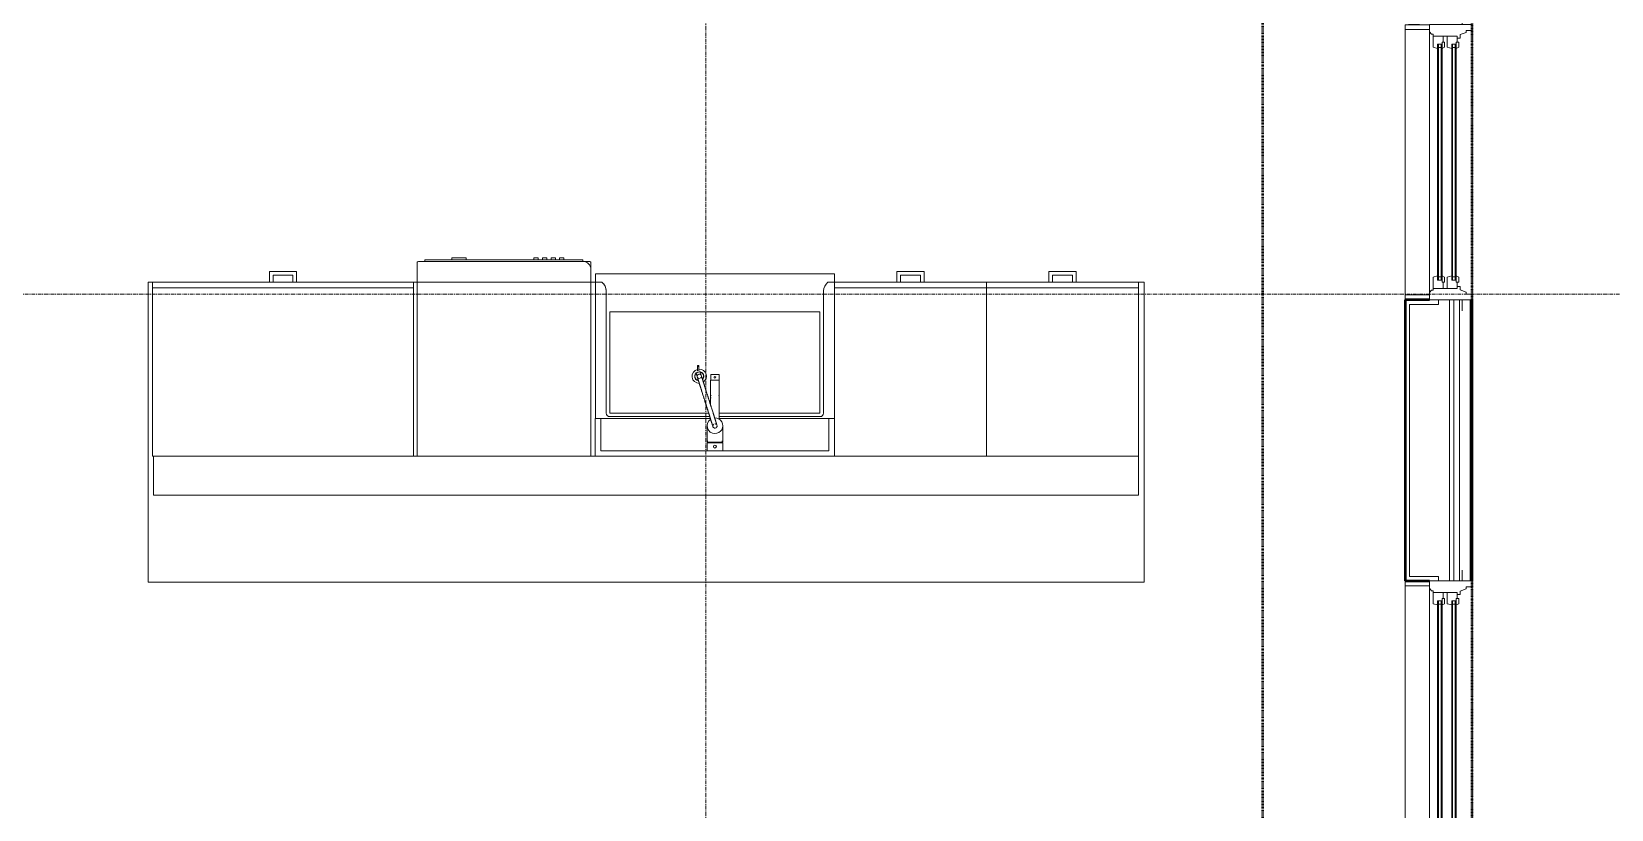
# Model space of a CAD drawing. Header units: inches. Extents: x -4218 to -1830, y 9767 to 12426.
# Drawn here: x -2266.4 to -2048.3, y 10096.1 to 10203.4 of the extents above; entities that cross this region are included whole.
import ezdxf

# ---------------------------------------------------------------- set-up
doc = ezdxf.new("R2010")
doc.units = ezdxf.units.IN
doc.header["$MEASUREMENT"] = 0
doc.linetypes.add('Dash 1_16_', pattern=[0.125, 0.0625, -0.0625])
doc.linetypes.add('Grid Line 1_2_', pattern=[0.875, 0.5, -0.125, 0.125, -0.125])
for name, color, linetype, lineweight in [('0-1', 7, 'Continuous', 5), ('0-2', 253, 'Continuous', 9), ('A-GLAZ-1', 151, 'Continuous', 9), ('A-GLAZ-2', 151, 'Continuous', 20), ('A-WALL', 113, 'Continuous', 13), ('A-WALL-3', 254, 'Continuous', 9), ('A-WALL-4', 253, 'Continuous', 9), ('A-WALL-5', 252, 'Continuous', 9), ('A-WALL-7', 90, 'Continuous', 9), ('A-WALL-8', 113, 'Continuous', 9), ('A-WALL-9', 113, 'Continuous', 50), ('C-PROP-LINE-1', 91, 'Dash 1_16_', 50), ('P-SANR-FIXT-1', 7, 'Continuous', 9), ('P-SANR-FIXT-3', 252, 'Continuous', 9), ('Q-CASE-1', 252, 'Continuous', 9), ('Q-CASE-2', 7, 'Continuous', 9), ('Q-CASE-3', 253, 'Continuous', 9), ('Q-CASE-5', 254, 'Continuous', 9), ('Q-SPCQ-1', 7, 'Continuous', 9), ('Q-SPCQ-2', 253, 'Continuous', 9), ('Q-SPCQ-3', 252, 'Continuous', 9), ('Q-SPCQ-4', 254, 'Continuous', 9), ('Q-SPCQ-5', 90, 'Continuous', 9), ('S-GRID-1', 1, 'Grid Line 1_2_', 9)]:
    doc.layers.add(name, color=color, linetype=linetype, lineweight=lineweight)

# ---------------------------------------------------------------- blocks, each defined once
blk = doc.blocks.new('Dishwasher_15404 - 34_ counter-V31-BACKGROUND - 3RD FLOOR')
at = {"layer": 'Q-SPCQ-1'}
for p, q in [((26.68, 0), (24, 0)), ((26.87, -22.93), (26.87, -0.2)), ((27.12, -1.09), (26.87, -1.09)), ((27.12, -1.09), (27.12, -22.91)), ((27.37, -4.82), (27.12, -4.82)), ((27.37, -4.82), (27.37, -5.81)), ((27.37, -5.81), (27.37, -6.79)), ((27.12, -6.79), (27.37, -6.79)), ((27.37, -16.15), (27.12, -16.15)), ((27.12, -16.74), (27.37, -16.74)), ((27.37, -17.33), (27.12, -17.33)), ((27.37, -16.15), (27.37, -16.74)), ((27.37, -17.33), (27.37, -17.92)), ((27.12, -17.92), (27.37, -17.92)), ((27.37, -18.51), (27.12, -18.51)), ((27.12, -19.1), (27.37, -19.1)), ((27.37, -18.51), (27.37, -19.1)), ((27.37, -19.69), (27.12, -19.69)), ((27.12, -20.28), (27.37, -20.28)), ((27.37, -19.69), (27.37, -20.28)), ((27.12, -22.91), (26.87, -22.91)), ((26.87, -23.8), (26.87, -22.93)), ((24, -24), (25.8, -24)), ((25.8, -24), (26.68, -24))]:
    blk.add_line(p, q, dxfattribs=at)
for centre, radius, start, end in [((26.68, -0.2), 0.197, 360, 90), ((26.68, -0.2), 0.197, 15, 90), ((25.8, -22.93), 1.07, 270, 0), ((26.68, -23.8), 0.197, 270, 0)]:
    blk.add_arc(centre, radius, start, end, dxfattribs=at)
at = {"layer": 'Q-SPCQ-2'}
blk.add_line((0, 0), (0, -24), dxfattribs=at)
at = {"layer": 'Q-SPCQ-3'}
for p, q in [((24, 0), (0, 0)), ((0, -24), (24, -24))]:
    blk.add_line(p, q, dxfattribs=at)
at = {"layer": 'Q-SPCQ-4'}
blk.add_line((0, 0), (0, -24), dxfattribs=at)
blk.add_line((0, 0), (0, -24), dxfattribs=at)
at = {"layer": 'Q-SPCQ-5'}
blk.add_line((0, 0), (0, -24), dxfattribs=at)
blk = doc.blocks.new('Vanity Cabinet-Double Door - 33_-V32-BACKGROUND - 3RD FLOOR')
at = {"layer": 'Q-CASE-1'}
for p, q in [((-15.76, -5.17), (-15.76, 0)), ((-15.76, 0), (-15.76, -5.17)), ((-15.01, -0.75), (-15.01, -5.2)), ((-0.34, -0.75), (-15.01, -0.75)), ((16.49, -0.75), (1.82, -0.75)), ((16.49, -5.16), (16.49, -0.75)), ((17.24, 0), (17.24, -5.2)), ((17.24, -5.2), (17.24, 0))]:
    blk.add_line(p, q, dxfattribs=at)
at = {"layer": 'Q-CASE-3'}
for p, q in [((-15.76, 0), (17.24, 0)), ((17.24, 0), (-15.76, 0))]:
    blk.add_line(p, q, dxfattribs=at)
at = {"layer": 'Q-CASE-5'}
blk.add_line((17.24, 0), (-15.76, 0), dxfattribs=at)
blk = doc.blocks.new('Base Cabinet 3 Drawer 230 - Base Cabinet 3 Drawer 230 21_-V33-BACKGROUND - 3RD FLOOR')
at = {"layer": 'Q-CASE-1'}
for p, q in [((-9.76, -23.25), (-9.76, 0)), ((-9.76, 0), (11.24, 0)), ((11.24, 0), (11.24, -23.25)), ((-9.76, -23.25), (-9.76, -24)), ((11.24, -23.25), (-9.76, -23.25)), ((11.24, -24), (11.24, -23.25)), ((-9.76, -24), (11.24, -24)), ((-1.14, -24), (-0.64, -24)), ((2.61, -24), (2.11, -24))]:
    blk.add_line(p, q, dxfattribs=at)
at = {"layer": 'Q-CASE-2'}
for p, q in [((-1.14, -24), (-1.14, -25.5)), ((-1.14, -25.5), (2.61, -25.5)), ((-0.64, -25), (-0.64, -24)), ((2.11, -25), (-0.64, -25)), ((2.11, -24), (2.11, -25)), ((2.61, -25.5), (2.61, -24))]:
    blk.add_line(p, q, dxfattribs=at)
at = {"layer": 'Q-CASE-3'}
for p, q in [((-1.14, -24), (-0.64, -24)), ((2.61, -24), (2.11, -24))]:
    blk.add_line(p, q, dxfattribs=at)
at = {"layer": 'Q-CASE-5'}
for p, q in [((-1.14, -24), (-0.64, -24)), ((2.61, -24), (2.11, -24))]:
    blk.add_line(p, q, dxfattribs=at)
blk = doc.blocks.new('Base Cabinet 3 Drawer 230 - Base Cabinet 3 Drawer 230 36_-2567957-BACKGROUND - 3RD FLOOR')
at = {"layer": 'Q-CASE-1'}
for p, q in [((-17.26, -23.25), (-17.26, 0)), ((-17.26, 0), (18.74, 0)), ((18.74, 0), (18.74, -23.25)), ((-17.26, -23.25), (-17.26, -24)), ((18.74, -23.25), (-17.26, -23.25)), ((18.74, -24), (18.74, -23.25)), ((-17.26, -24), (18.74, -24)), ((-1.14, -24), (-0.64, -24)), ((2.61, -24), (2.11, -24))]:
    blk.add_line(p, q, dxfattribs=at)
at = {"layer": 'Q-CASE-2'}
for p, q in [((-1.14, -24), (-1.14, -25.5)), ((-1.14, -25.5), (2.61, -25.5)), ((-0.64, -25), (-0.64, -24)), ((2.11, -25), (-0.64, -25)), ((2.11, -24), (2.11, -25)), ((2.61, -25.5), (2.61, -24))]:
    blk.add_line(p, q, dxfattribs=at)
at = {"layer": 'Q-CASE-3'}
for p, q in [((-1.14, -24), (-0.64, -24)), ((2.61, -24), (2.11, -24))]:
    blk.add_line(p, q, dxfattribs=at)
at = {"layer": 'Q-CASE-5'}
for p, q in [((-1.14, -24), (-0.64, -24)), ((2.61, -24), (2.11, -24))]:
    blk.add_line(p, q, dxfattribs=at)
blk = doc.blocks.new('kitchen_faucet_14143 - kitchen_faucet_14143-V42-BACKGROUND - 3RD FLOOR')
at = {"layer": 'P-SANR-FIXT-1'}
for p, q in [((-6.3, 0.57), (-7.09, 0.57)), ((-7.09, -0.57), (-7.09, 0.57)), ((-0.9, 0.59), (-6.3, 0.59)), ((-6.3, 0.51), (-6.3, 0.59)), ((-6.3, 0.42), (-6.3, 0.5)), ((-6.3, 0.3), (-6.3, 0.4)), ((-6.3, 0.29), (-6.3, 0.15)), ((-6.3, -0.15), (-6.3, 0.29)), ((-6.3, 0.15), (-6.3, -0.15)), ((-3.97, 0.59), (-4.89, 0.59)), ((2.26, 1.08), (0, 1.08)), ((2.34, 1.02), (2.1, 1.02)), ((2.26, 1.08), (2.26, -1.08)), ((3.44, 1.08), (2.34, 1.08)), ((2.34, -1.08), (2.34, 1.08)), ((3.44, 1.08), (3.44, -1.08)), ((-7.41, -2.04), (-6.99, -1.91)), ((-7.09, -0.57), (-6.3, -0.57)), ((-6.3, -0.15), (-6.3, -0.29)), ((-6.3, -0.29), (-6.3, -0.15)), ((-6.3, -0.4), (-6.3, -0.3)), ((-6.3, -0.5), (-6.3, -0.42)), ((-6.3, -0.59), (-6.3, -0.57)), ((-6.3, -0.59), (-2.83, -0.59)), ((-4.89, -0.59), (-3.97, -0.59)), ((-0.94, -0.59), (-0.9, -0.59)), ((0, -1.08), (2.26, -1.08)), ((2.1, -1.02), (2.34, -1.02)), ((2.34, -1.08), (3.44, -1.08)), ((-7.58, -2.2), (-8.24, -2.2)), ((-8.24, -2.4), (-7.58, -2.4)), ((-6.81, -2.46), (-7.23, -2.59))]:
    blk.add_line(p, q, dxfattribs=at)
at = {"layer": 'P-SANR-FIXT-1', "flags": 128}
for points in [[(-0.06, 0.29), (-0.07, 0.29), (-0.07, 0.29), (-0.07, 0.29), (-0.07, 0.29), (-0.07, 0.29), (-0.08, 0.28), (-0.08, 0.28), (-0.09, 0.28), (-0.1, 0.28), (-0.1, 0.28), (-0.11, 0.27), (-0.26, 0.23), (-0.28, 0.22), (-0.3, 0.22), (-0.46, 0.16), (-0.49, 0.16), (-0.51, 0.15), (-0.54, 0.14), (-0.57, 0.13), (-0.6, 0.12), (-0.63, 0.11), (-0.66, 0.1), (-0.69, 0.09), (-0.72, 0.08), (-0.75, 0.07), (-0.78, 0.06), (-0.82, 0.05), (-0.85, 0.04), (-0.89, 0.03), (-0.92, 0.02), (-0.96, 0.01), (-1, 0), (-1.04, -0.02), (-1.07, -0.03), (-1.11, -0.04), (-1.15, -0.05), (-1.2, -0.07), (-1.24, -0.08), (-1.28, -0.09), (-1.32, -0.11), (-1.37, -0.12), (-1.41, -0.14), (-1.46, -0.15), (-1.5, -0.16), (-1.55, -0.18), (-1.6, -0.19), (-1.65, -0.21), (-1.69, -0.23), (-1.74, -0.24), (-1.79, -0.26), (-2.49, -0.48), (-2.55, -0.5), (-2.61, -0.51), (-2.67, -0.53), (-2.72, -0.55), (-2.78, -0.57), (-2.84, -0.59), (-2.9, -0.61), (-2.96, -0.62), (-3.02, -0.64), (-3.08, -0.66), (-3.14, -0.68), (-3.19, -0.7), (-3.25, -0.72), (-3.31, -0.74), (-3.37, -0.76), (-3.43, -0.77), (-3.49, -0.79), (-3.55, -0.81), (-3.61, -0.83), (-3.67, -0.85), (-3.73, -0.87), (-3.79, -0.89), (-3.85, -0.91), (-3.91, -0.92), (-3.97, -0.94), (-4.03, -0.96), (-4.09, -0.98), (-4.15, -1), (-4.21, -1.02), (-4.26, -1.04), (-4.32, -1.05), (-4.94, -1.25), (-4.99, -1.27), (-5.04, -1.28), (-5.09, -1.3), (-5.15, -1.31), (-5.2, -1.33), (-5.44, -1.41), (-5.48, -1.42), (-5.53, -1.43), (-5.57, -1.45), (-5.62, -1.46), (-5.66, -1.48), (-5.7, -1.49), (-5.75, -1.5), (-5.79, -1.52), (-5.83, -1.53), (-5.87, -1.54), (-5.91, -1.56), (-5.95, -1.57), (-5.99, -1.58), (-6.02, -1.59), (-6.06, -1.6), (-6.1, -1.61), (-6.13, -1.63), (-6.17, -1.64), (-6.2, -1.65), (-6.23, -1.66), (-6.26, -1.67), (-6.3, -1.68), (-6.33, -1.69), (-6.36, -1.7), (-6.38, -1.71), (-6.41, -1.71), (-6.44, -1.72), (-6.47, -1.73), (-6.49, -1.74), (-6.52, -1.75), (-6.54, -1.76), (-6.57, -1.76), (-6.59, -1.77), (-6.61, -1.78), (-6.63, -1.78), (-6.65, -1.79), (-6.67, -1.8), (-6.69, -1.8), (-6.71, -1.81), (-6.73, -1.81), (-6.74, -1.82), (-6.76, -1.82), (-6.77, -1.83), (-6.79, -1.83), (-6.8, -1.84), (-6.81, -1.84), (-6.83, -1.84), (-6.84, -1.85), (-6.85, -1.85), (-6.86, -1.85), (-6.87, -1.86), (-6.87, -1.86), (-6.88, -1.86), (-6.89, -1.86), (-6.89, -1.87), (-6.9, -1.87), (-6.9, -1.87), (-6.9, -1.87), (-6.91, -1.87), (-6.91, -1.87), (-6.91, -1.87)], [(0.27, 0.18), (0.21, 0.23), (0.15, 0.28), (0.08, 0.3), (0, 0.3), (-0.08, 0.28), (-0.15, 0.25), (-0.2, 0.2), (-0.24, 0.13), (-0.27, 0.06), (-0.27, -0.02)], [(-0.22, -0.16), (-0.17, -0.22), (-0.1, -0.26), (-0.03, -0.28), (0.05, -0.29), (0.13, -0.27), (0.19, -0.23), (0.25, -0.18), (0.29, -0.12), (0.31, -0.04), (0.32, 0.03), (0.3, 0.11), (0.27, 0.18)], [(-6.58, -1.98), (-6.61, -1.94), (-6.67, -1.9), (-6.74, -1.87), (-6.82, -1.86), (-6.9, -1.87), (-6.97, -1.9), (-7.03, -1.94), (-7.08, -2), (-7.1, -2.08), (-7.11, -2.15)], [(-7.11, -2.15), (-7.1, -2.23), (-7.08, -2.3), (-7.03, -2.36), (-6.97, -2.41), (-6.9, -2.44), (-6.82, -2.45), (-6.74, -2.44), (-6.67, -2.41), (-6.61, -2.36), (-6.56, -2.3), (-6.53, -2.23), (-6.52, -2.15)], [(0.11, -0.27), (0.11, -0.27), (0.11, -0.27), (0.11, -0.28), (0.11, -0.28), (0.1, -0.28), (0.1, -0.28), (0.09, -0.28), (0.09, -0.28), (0.08, -0.28), (0.07, -0.29), (0.06, -0.29), (-0.08, -0.34), (-0.1, -0.34), (-0.12, -0.35), (-0.14, -0.35), (-0.16, -0.36), (-0.18, -0.37), (-0.2, -0.37), (-0.23, -0.38), (-0.25, -0.39), (-0.27, -0.4), (-0.3, -0.4), (-0.32, -0.41), (-0.35, -0.42), (-0.38, -0.43), (-0.41, -0.44), (-0.44, -0.45), (-0.46, -0.46), (-0.5, -0.47), (-0.53, -0.48), (-0.56, -0.49), (-0.59, -0.5), (-0.62, -0.51), (-0.66, -0.52), (-0.69, -0.53), (-0.73, -0.54), (-0.77, -0.55), (-0.8, -0.56), (-0.84, -0.58), (-0.88, -0.59), (-0.92, -0.6), (-0.96, -0.61), (-1, -0.63), (-1.04, -0.64), (-1.08, -0.65), (-1.13, -0.67), (-1.17, -0.68), (-1.22, -0.69), (-1.26, -0.71), (-1.31, -0.72), (-1.35, -0.74), (-1.4, -0.75), (-1.45, -0.77), (-1.5, -0.78), (-1.54, -0.8), (-1.59, -0.81), (-1.64, -0.83), (-1.69, -0.84), (-1.75, -0.86), (-1.8, -0.88), (-1.85, -0.89), (-1.9, -0.91), (-1.96, -0.93), (-2.01, -0.94), (-2.06, -0.96), (-2.12, -0.98), (-2.18, -1), (-2.23, -1.01), (-2.29, -1.03), (-2.34, -1.05), (-2.4, -1.07), (-2.46, -1.09), (-2.52, -1.1), (-2.57, -1.12), (-2.63, -1.14), (-2.69, -1.16), (-2.75, -1.18), (-2.81, -1.2), (-2.87, -1.21), (-2.93, -1.23), (-2.99, -1.25), (-3.05, -1.27), (-3.1, -1.29), (-3.16, -1.31), (-3.22, -1.33), (-3.28, -1.35), (-3.34, -1.37), (-3.4, -1.38), (-3.46, -1.4), (-3.52, -1.42), (-3.58, -1.44), (-3.64, -1.46), (-3.7, -1.48), (-3.76, -1.5), (-3.82, -1.52), (-3.88, -1.53), (-3.94, -1.55), (-4, -1.57), (-4.05, -1.59), (-4.11, -1.61), (-4.74, -1.8), (-4.79, -1.82), (-4.84, -1.84), (-4.89, -1.85), (-4.94, -1.87), (-4.99, -1.89), (-5.22, -1.96), (-5.27, -1.97), (-5.32, -1.99), (-5.36, -2), (-5.41, -2.02), (-5.45, -2.03), (-5.49, -2.04), (-5.54, -2.06), (-5.58, -2.07), (-5.62, -2.08), (-5.66, -2.1), (-5.7, -2.11), (-5.74, -2.12), (-5.78, -2.13), (-5.82, -2.15), (-5.85, -2.16), (-5.89, -2.17), (-5.93, -2.18), (-5.96, -2.19), (-6, -2.2), (-6.03, -2.21), (-6.06, -2.22), (-6.09, -2.23), (-6.13, -2.24), (-6.16, -2.25), (-6.19, -2.26), (-6.21, -2.27), (-6.24, -2.28), (-6.27, -2.29), (-6.3, -2.3), (-6.32, -2.3), (-6.35, -2.31), (-6.37, -2.32), (-6.39, -2.33), (-6.42, -2.33), (-6.44, -2.34), (-6.46, -2.35), (-6.48, -2.35), (-6.5, -2.36), (-6.52, -2.37), (-6.54, -2.37), (-6.55, -2.38), (-6.57, -2.38), (-6.59, -2.39), (-6.6, -2.39), (-6.61, -2.4), (-6.63, -2.4), (-6.64, -2.41), (-6.65, -2.41), (-6.66, -2.41), (-6.67, -2.42), (-6.68, -2.42), (-6.69, -2.42), (-6.7, -2.42), (-6.7, -2.43), (-6.71, -2.43), (-6.72, -2.43), (-6.72, -2.43), (-6.72, -2.43), (-6.73, -2.43), (-6.73, -2.43), (-6.73, -2.43), (-6.73, -2.43)]]:
    blk.add_lwpolyline(points, dxfattribs=at)
at = {"layer": 'P-SANR-FIXT-1'}
for centre, radius, start, end in [((-6.69, 0), 0.118, 0, 180), ((0, 0), 1.08, 360, 180), ((2.88, 0), 0.197, 0, 180), ((-6.83, -2.16), 0.984, 34.6289, 180), ((-6.83, -2.16), 0.984, 180, 183.6246), ((-6.83, -2.16), 0.984, 195, 360), ((-6.83, -2.16), 0.63, 45, 180), ((-6.83, -2.16), 0.63, 180, 349.6916), ((-6.83, -2.16), 0.591, 168.6397, 180), ((-6.83, -2.16), 0.591, 180, 227.1165), ((-6.83, -2.16), 0.591, 47.2269, 168.6397), ((-6.69, 0), 0.118, 180, 360), ((0, 0), 1.08, 180, 182.3811), ((0, 0), 1.08, 212.5288, 360), ((2.88, 0), 0.197, 180, 0), ((-6.83, -2.16), 0.591, 227.1165, 345.2352)]:
    blk.add_arc(centre, radius, start, end, dxfattribs=at)
for centre, major_axis, ratio, start_param, end_param in [((-3.97, 0), (0, 0.591), 0.906308, 6.021386, 6.758769), ((-3.97, 0), (0, 0.591), 0.906308, 2.666009, 3.403392), ((-8.24, -2.3), (0, 0.0984), 0.984808, 4.712389, 7.853982), ((-8.24, -2.3), (0, 0.0984), 0.984808, 1.570796, 4.712389)]:
    blk.add_ellipse(centre, major_axis=major_axis, ratio=ratio, start_param=start_param, end_param=end_param, dxfattribs=at)
blk = doc.blocks.new('Stainless Steel Farmhous Kitchen Sink - Stainless Steel Farmhous Kitchen Sink-2443921-BACKGROUND - 3RD FLOOR')
at = {"layer": 'P-SANR-FIXT-1'}
for p, q in [((-31, -16.96), (-31, -3)), ((-31, -3), (-17.08, -3)), ((-15.65, -3), (-2, -3)), ((-2, -3), (-2, -16.96)), ((-2, -16.96), (-31, -16.96)), ((-33, -21.04), (-33, -22.2)), ((0, -22.2), (0, -21.04)), ((-33, -22.2), (0, -22.2))]:
    blk.add_line(p, q, dxfattribs=at)
at = {"layer": 'P-SANR-FIXT-3'}
for p, q in [((-17.09, -2.25), (-33, -2.25)), ((-33, -2.25), (-33, -21.04)), ((0, -2.25), (-15.89, -2.25)), ((0, -21.04), (0, -2.25))]:
    blk.add_line(p, q, dxfattribs=at)
blk = doc.blocks.new('CTR - 1st Phase - Unit Layouts_rvt-1-BACKGROUND - 3RD FLOOR')
at = {"layer": 'A-WALL-3'}
blk.add_line((-2155.58, 10144.82), (-2188.58, 10144.82), dxfattribs=at)
at = {"layer": 'A-WALL-4'}
for p, q in [((-2213.21, 10144.82), (-2249.58, 10144.82)), ((-2249.58, 10139.45), (-2249.58, 10144.82)), ((-2188.58, 10144.82), (-2189.21, 10144.82)), ((-2113.58, 10144.82), (-2155.58, 10144.82)), ((-2113.58, 10144.82), (-2113.58, 10139.45)), ((-2249.58, 10139.45), (-2113.58, 10139.45))]:
    blk.add_line(p, q, dxfattribs=at)
at = {"layer": 'A-WALL-5'}
for p, q in [((-2249.58, 10144.82), (-2113.58, 10144.82)), ((-2249.58, 10144.82), (-2249.58, 10139.45)), ((-2113.58, 10144.82), (-2113.58, 10139.45)), ((-2113.58, 10139.45), (-2249.58, 10139.45))]:
    blk.add_line(p, q, dxfattribs=at)
at = {"layer": 'A-WALL-7'}
blk.add_line((-2189.21, 10144.82), (-2213.21, 10144.82), dxfattribs=at)
at = {"layer": 'A-WALL-8'}
for p, q in [((-2187.68, 10168.82), (-2250.33, 10168.82)), ((-2250.33, 10168.82), (-2250.33, 10127.45)), ((-2250.33, 10127.45), (-2250.33, 10168.82)), ((-2250.33, 10168.82), (-2187.68, 10168.82)), ((-2112.8, 10168.82), (-2156.49, 10168.82)), ((-2156.49, 10168.82), (-2112.8, 10168.82)), ((-2112.8, 10127.45), (-2112.8, 10168.82)), ((-2112.8, 10168.82), (-2112.8, 10127.45)), ((-2187.08, 10150.78), (-2187.08, 10167.63)), ((-2187.08, 10167.63), (-2187.08, 10150.78)), ((-2157.08, 10167.63), (-2157.08, 10150.78)), ((-2157.08, 10150.78), (-2157.08, 10167.63)), ((-2172.78, 10150.28), (-2186.58, 10150.28)), ((-2186.58, 10150.28), (-2172.78, 10150.28)), ((-2157.58, 10150.28), (-2171.5, 10150.28)), ((-2171.5, 10150.28), (-2157.58, 10150.28)), ((-2250.33, 10127.45), (-2112.8, 10127.45)), ((-2112.8, 10127.45), (-2250.33, 10127.45))]:
    blk.add_line(p, q, dxfattribs=at)
for centre, radius, start, end in [((-2188.58, 10167.63), 1.5, 0, 52.7802), ((-2188.58, 10167.63), 1.5, 26.3901, 52.7802), ((-2155.58, 10167.63), 1.5, 127.2198, 180), ((-2155.58, 10167.63), 1.5, 127.2198, 180), ((-2188.58, 10167.63), 1.5, 13.1951, 26.3901), ((-2188.58, 10167.63), 1.5, 0, 13.1951), ((-2186.58, 10150.78), 0.5, 180, 270), ((-2186.58, 10150.78), 0.5, 180, 270), ((-2157.58, 10150.78), 0.5, 270, 0), ((-2157.58, 10150.78), 0.5, 270, 0)]:
    blk.add_arc(centre, radius, start, end, dxfattribs=at)
at = {"layer": '0-2'}
for name, p, rotation in [('Dishwasher_15404 - 34_ counter-V31-BACKGROUND - 3RD FLOOR', (-2213.21, 10144.82), 90.00000000013462), ('Base Cabinet 3 Drawer 230 - Base Cabinet 3 Drawer 230 36_-2567957-BACKGROUND - 3RD FLOOR', (-2230.97, 10144.82), 180), ('Stainless Steel Farmhous Kitchen Sink - Stainless Steel Farmhous Kitchen Sink-2443921-BACKGROUND - 3RD FLOOR', (-2188.58, 10147.78), 180), ('Base Cabinet 3 Drawer 230 - Base Cabinet 3 Drawer 230 21_-V33-BACKGROUND - 3RD FLOOR', (-2144.35, 10144.82), 180), ('Base Cabinet 3 Drawer 230 - Base Cabinet 3 Drawer 230 21_-V33-BACKGROUND - 3RD FLOOR', (-2123.35, 10144.82), 180), ('kitchen_faucet_14143 - kitchen_faucet_14143-V42-BACKGROUND - 3RD FLOOR', (-2172.08, 10149.02), 269.999999999997), ('Vanity Cabinet-Double Door - 33_-V32-BACKGROUND - 3RD FLOOR', (-2171.35, 10144.82), 180)]:
    blk.add_blockref(name, p, dxfattribs=dict(at, rotation=rotation))
blk = doc.blocks.new('Window-Double_Hung-Andersen-400_Series-Tilt_Wash - DOUBLE HUNG - COTTAGE - 3RD FLOOR-2888628-BACKGROUND - 3RD FLOOR')
at = {"layer": 'A-GLAZ-1'}
for p, q in [((-16.29, 2.31), (-15.7, 2.31)), ((-15.82, 2.31), (-15.82, 1.94)), ((-15.7, 2.44), (15.7, 2.44)), ((-15.7, 2.31), (15.7, 2.31)), ((16.29, 2.31), (15.7, 2.31)), ((15.82, 2.31), (15.82, 1.94)), ((-16.29, 1.94), (-15.7, 1.94)), ((-16.29, 0.37), (-15.7, 0.37)), ((-15.82, 0.37), (-15.82, 0)), ((-15.7, 1.94), (15.7, 1.94)), ((-15.7, 1.81), (15.7, 1.81)), ((-15.7, 0.5), (15.7, 0.5)), ((-15.7, 0.37), (15.7, 0.37)), ((16.29, 1.94), (15.7, 1.94)), ((16.29, 0.37), (15.7, 0.37)), ((15.82, 0.37), (15.82, 0)), ((18.95, -1.25), (-18.95, -1.25)), ((-18.95, -1.25), (-18.95, -4.63)), ((-18.32, -1.25), (-18.32, -4.63)), ((-16.29, 0), (-15.7, 0)), ((-15.7, 0), (15.7, 0)), ((-15.7, -0.13), (15.7, -0.13)), ((16.29, 0), (15.7, 0)), ((18.32, -1.25), (18.32, -4.63)), ((18.95, -4.63), (18.95, -1.25)), ((-19.01, -4.13), (-19.01, -2.63)), ((-19.01, -2.63), (-18.95, -2.63)), ((-18.95, -4.13), (-19.01, -4.13)), ((18.95, -2.63), (19.01, -2.63)), ((19.01, -4.13), (18.95, -4.13)), ((19.01, -2.63), (19.01, -4.13)), ((-18.95, -4.63), (18.95, -4.63))]:
    blk.add_line(p, q, dxfattribs=at)
at = {"layer": 'A-GLAZ-2'}
for p, q in [((19.01, 4.62), (-19.01, 4.62)), ((-19.01, 4.62), (-19.01, -1.25)), ((-18.2, 4.62), (-18.2, 3.81)), ((18.2, 4.62), (18.2, 3.81)), ((19.01, -1.25), (19.01, 4.62)), ((-19.01, 3.25), (-20.51, 3.25)), ((-18.2, 3.81), (-17.92, 3.81)), ((-17.92, 3.81), (-17.61, 3)), ((-17.61, 3), (-17.14, 3)), ((-17.42, 2.56), (-16.57, 2.56)), ((-17.42, 2.56), (-17.42, -0.75)), ((-17.14, 3), (-17.14, 2.56)), ((-15.86, 2.78), (-16.57, 2.78)), ((-16.57, 2.44), (-16.57, 2.78)), ((-15.7, 2.44), (-16.57, 2.44)), ((-16.29, 2.44), (-16.29, 1.81)), ((-15.86, 2.78), (-15.7, 2.44)), ((15.86, 2.78), (15.7, 2.44)), ((15.7, 2.44), (16.57, 2.44)), ((15.86, 2.78), (16.57, 2.78)), ((16.29, 2.44), (16.29, 1.81)), ((16.57, 2.44), (16.57, 2.78)), ((17.42, 2.56), (16.57, 2.56)), ((17.14, 3), (17.14, 2.56)), ((17.61, 3), (17.14, 3)), ((17.42, 2.56), (17.42, -0.75)), ((17.92, 3.81), (17.61, 3)), ((18.2, 3.81), (17.92, 3.81)), ((19.01, 3.25), (20.51, 3.25)), ((-17.42, 1.19), (-15.86, 1.19)), ((-17.42, 0.62), (-16.57, 0.62)), ((-15.86, 0.84), (-16.57, 0.84)), ((-16.57, 0.5), (-16.57, 0.84)), ((-15.7, 0.5), (-16.57, 0.5)), ((-15.7, 1.81), (-16.29, 1.81)), ((-16.29, 0.5), (-16.29, -0.13)), ((-15.86, 1.19), (-15.7, 1.81)), ((-15.86, 0.84), (-15.7, 0.5)), ((15.7, 1.81), (16.29, 1.81)), ((15.86, 1.19), (15.7, 1.81)), ((15.86, 0.84), (15.7, 0.5)), ((15.7, 0.5), (16.57, 0.5)), ((17.42, 1.19), (15.86, 1.19)), ((15.86, 0.84), (16.57, 0.84)), ((16.29, 0.5), (16.29, -0.13)), ((16.57, 0.5), (16.57, 0.84)), ((17.42, 0.62), (16.57, 0.62)), ((-19.01, -1.25), (19.01, -1.25)), ((-17.67, -0.97), (-18, -1.25)), ((-17.67, -0.97), (-17.67, -0.75)), ((-17.67, -0.75), (-15.86, -0.75)), ((-15.7, -0.13), (-16.29, -0.13)), ((-15.86, -0.75), (-15.7, -0.13)), ((15.7, -0.13), (16.29, -0.13)), ((15.86, -0.75), (15.7, -0.13)), ((17.67, -0.75), (15.86, -0.75)), ((17.67, -0.97), (17.67, -0.75)), ((17.67, -0.97), (18, -1.25))]:
    blk.add_line(p, q, dxfattribs=at)
blk = doc.blocks.new('Family - ___-2835860-BACKGROUND - 3RD FLOOR')
at = {"layer": 'C-PROP-LINE-1'}
blk.add_line((-2067.55, 9980.19), (-2067.55, 10851.39), dxfattribs=at)
blk = doc.blocks.new('Family - ___-2835903-BACKGROUND - 3RD FLOOR')
at = {"layer": 'C-PROP-LINE-1'}
blk.add_line((-2096.45, 10009.09), (-2096.45, 10822.49), dxfattribs=at)
blk = doc.blocks.new('Family - ___-2835932-BACKGROUND - 3RD FLOOR')
at = {"layer": 'C-PROP-LINE-1'}
blk.add_line((-2067.55, 9980.19), (-2067.55, 10851.39), dxfattribs=at)

msp = doc.modelspace()

# ---------------------------------------------------------------- linework, layer by layer
at = {"layer": 'A-WALL'}
for p, q in [((-2070.67, 10127.6), (-2070.67, 10166.38)), ((-2070.05, 10127.6), (-2070.05, 10166.38)), ((-2069.3, 10127.6), (-2069.3, 10166.38)), ((-2067.8, 10127.6), (-2067.8, 10166.38))]:
    msp.add_line(p, q, dxfattribs=at)
at = {"layer": 'A-WALL-8'}
for p, q in [((-2076.8, 10166.38), (-2076.8, 10166.44)), ((-2072.17, 10165.75), (-2072.17, 10166.38)), ((-2076.17, 10165.75), (-2076.17, 10128.23)), ((-2072.17, 10165.75), (-2076.17, 10165.75)), ((-2076.8, 10127.54), (-2076.8, 10127.6)), ((-2076.17, 10128.23), (-2072.17, 10128.23)), ((-2072.17, 10127.6), (-2072.17, 10128.23))]:
    msp.add_line(p, q, dxfattribs=at)
at = {"layer": 'A-WALL-9'}
for p, q in [((-2076.8, 10166.38), (-2076.8, 10127.6)), ((-2073.42, 10166.38), (-2076.8, 10166.38)), ((-2067.55, 10127.6), (-2067.55, 10166.38)), ((-2076.8, 10127.6), (-2073.42, 10127.6))]:
    msp.add_line(p, q, dxfattribs=at)
at = {"layer": 'S-GRID-1'}
for p, q in [((-2173.32, 9836.18), (-2173.32, 12376.81)), ((-1830.2, 10167.19), (-4168.71, 10167.19))]:
    msp.add_line(p, q, dxfattribs=at)

# ---------------------------------------------------------------- block references
at = {"layer": '0-1'}
msp.add_blockref('CTR - 1st Phase - Unit Layouts_rvt-1-BACKGROUND - 3RD FLOOR', (0, 0), dxfattribs=at)
at = {"layer": 'A-GLAZ-1', "rotation": 269.9999999999999}
for p in [(-2072.17, 10185.39), (-2072.17, 10108.59)]:
    msp.add_blockref('Window-Double_Hung-Andersen-400_Series-Tilt_Wash - DOUBLE HUNG - COTTAGE - 3RD FLOOR-2888628-BACKGROUND - 3RD FLOOR', p, dxfattribs=at)
at = {"layer": 'C-PROP-LINE-1'}
for name in ['Family - ___-2835860-BACKGROUND - 3RD FLOOR', 'Family - ___-2835932-BACKGROUND - 3RD FLOOR', 'Family - ___-2835903-BACKGROUND - 3RD FLOOR']:
    msp.add_blockref(name, (0, 0), dxfattribs=at)

doc.saveas('drawing.dxf')
